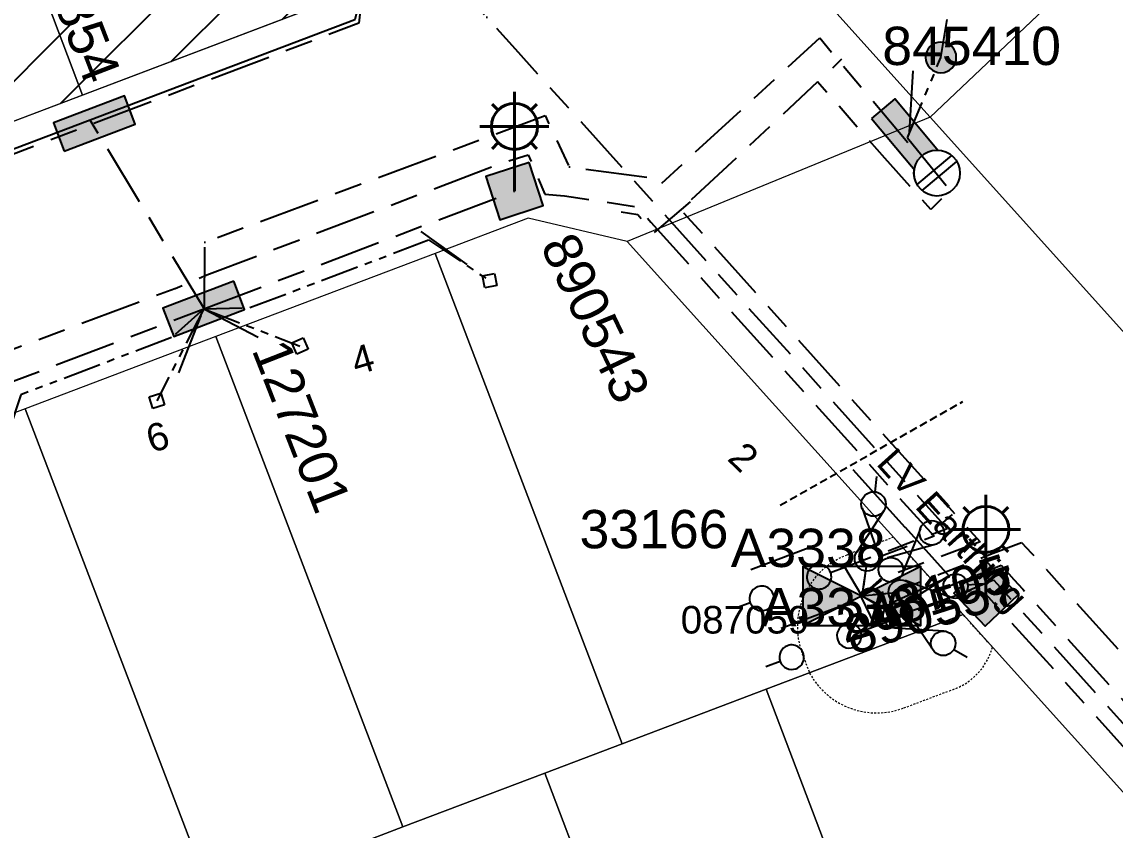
# Model space of a CAD drawing. Header units: metres. Extents: x 308667 to 309873, y 6270550 to 6271594.
# Drawn here: x 309552.7 to 309624, y 6271235 to 6271287.7 of the extents above; entities that cross this region are included whole.
import ezdxf
from ezdxf.enums import TextEntityAlignment as Align

# ---------------------------------------------------------------- set-up
doc = ezdxf.new("R2010")
doc.units = ezdxf.units.M
for name, pattern in [('Cable Exist UG', [8.2, 4, -1.2, 1.8, -1.2]), ('DASHED', [0.75, 0.5, -0.25]), ('HIDDEN2', [0.1875, 0.125, -0.0625]), ('PHANTOMX2', [5, 2.5, -0.5, 0.5, -0.5, 0.5, -0.5])]:
    doc.linetypes.add(name, pattern=pattern)
doc.layers.get('0').update_dxf_attribs({"color": 6})
for name, color, linetype, lineweight in [('_User Miscellaneous1', 41, 'Continuous', 13), ('Cadastre Developer_SP_NEW', 54, 'Continuous', 15), ('Cadastre Land Parcels_SP_EXT', 96, 'Continuous', 15), ('Cadastre Other Property_SP_EXT', 96, 'DASHED', 15), ('Cadastre Roads_SP_EXT', 54, 'Continuous', 15), ('Mains_HV_EXT', 11, 'Continuous', 25), ('Mains_LV_EXT', 161, 'Continuous', 25), ('Mains_LV_SL_EXT', 141, 'Continuous', 25)]:
    doc.layers.add(name, color=color, linetype=linetype, lineweight=lineweight)
for name, color, linetype in [('Equip_HV_EXT', 7, 'Continuous'), ('Equip_LV_EXT', 7, 'Continuous'), ('Equip_SP_SL_EXT', 7, 'Continuous'), ('Mains_LV_New_T84', 2, 'Cable x'), ('Notes', 7, 'Continuous'), ('Services_SP_EXT', 42, 'PHANTOMX2'), ('Sub_SP_EXT', 7, 'Continuous'), ('SupportsOH_SP_TR_HV_LV_SL_EXT', 7, 'Continuous'), ('SupportsUG_SP_LV_EXT', 7, 'Continuous'), ('SupportsUG_SP_LV_SL_EXT', 7, 'Continuous'), ('Trench_SP_EXT', 7, 'Continuous'), ('UG_Details_SP_MISC', 7, 'Continuous')]:
    doc.layers.add(name, color=color, linetype=linetype)
doc.layers.add('UNKNOWN_FEATURES', color=1, linetype='DASHED', plot=False)
doc.styles.add('COLUMN_LABEL', font='arial.ttf')
doc.styles.add('iecARIAL', font='arial.ttf', dxfattribs={"height": 2})
doc.styles.add('POLE_LABEL', font='arial.ttf', dxfattribs={"height": 2})
doc.styles.get("Standard").update_dxf_attribs({"font": 'arial.ttf'})
doc.styles.add('SWITCH_LABEL', font='arial.ttf', dxfattribs={"height": 2.5})
doc.linetypes.add('Cable E UG', pattern='A,6,-0.5,["E",Standard,S=1.7,R=0,X=0.5,Y=-1],-2.9', length=9.4)
doc.linetypes.add('Cable x', pattern='A,5,-0.25,["x",Standard,S=2,R=0,X=0,Y=-0.8],-1.5', length=6.75)

# ---------------------------------------------------------------- blocks, each defined once
blk = doc.blocks.new('SUB_PADMOUNT_EXT')
for points in [[(0, 0), (-3.84, 1.92), (-3.84, -1.92)], [(0, 0), (3.84, 1.92), (3.84, -1.92)]]:
    blk.add_hatch(color=256).paths.add_polyline_path(points)
for p, q in [((3.84, 1.92), (-3.84, -1.92)), ((-3.84, 1.92), (3.84, -1.92))]:
    blk.add_line(p, q)
blk.add_lwpolyline([(-3.84, -1.92), (3.84, -1.92), (3.84, 1.92), (-3.84, 1.92)], close=True)
for tag, height, flags, p in [('ASSET_NUM', 2.5, 8, (2, 2)), ('STREET_CODE', 0.2, 9, (1.5, 0)), ('OPERATING_VOLTAGE', 0.2, 9, (1.5, -0.6)), ('ORIENTATION', 0.2, 9, (1.5, -0.8)), ('CONSTRUCTED_VOLTAGE', 0.2, 9, (1.5, -0.2)), ('NO_PHASES', 0.2, 9, (1.5, -0.4)), ('OWNED_BY', 0.2, 9, (1.5, -1)), ('OPERATED_BY', 0.2, 9, (1.5, -1.2)), ('MAINTAINED_BY', 0.2, 9, (1.5, -1.4)), ('SECONDARY_VOLTAGE', 0.2, 9, (1.5, -1.6)), ('STATE', 0.2, 9, (1.5, -1.8)), ('SUBSTATION_TYPE', 0.2, 9, (1.5, -2.2)), ('PARENT', 0.2, 9, (1.5, -2)), ('USAGE', 0.2, 9, (1.5, -2.4)), ('LEGEND', 0.2, 9, (1.5, -2.6)), ('LOCATION', 0.2, 9, (1.5, -2.8)), ('Z', 0.2, 1, (1.5, -3.6)), ('STREETNAME', 0.2, 9, (1.5, -3)), ('SUBURB', 0.2, 9, (1.5, -3.2)), ('NOTES', 0.2, 9, (1.5, -3.4))]:
    blk.add_attdef(tag, text='', height=height, dxfattribs=dict(flags=flags)).set_placement(p, align=Align.MIDDLE_LEFT)
blk = doc.blocks.new('COLUMN_EXT')
blk.add_hatch(color=256).paths.add_polyline_path([(-1.485, 1.485), (-1.485, -1.485), (1.485, -1.485), (1.485, 1.485)])
blk.add_lwpolyline([(-1.485, -1.485), (1.485, -1.485), (1.485, 1.485), (-1.485, 1.485)], close=True)
for tag, height, style, flags, p in [('ASSET_NUM', 2.5, 'COLUMN_LABEL', 8, (2, 2)), ('STRUCTURE_PLANT_NUMBER', 0.2, 'POLE_LABEL', 9, (1.813, 0.031)), ('STREET_CODE', 0.2, 'COLUMN_LABEL', 9, (1.813, -0.2))]:
    blk.add_attdef(tag, text='', height=height, dxfattribs=dict(style=style, flags=flags)).set_placement(p, align=Align.MIDDLE_LEFT)
at = {"flags": 9}
for tag, p in [('OWNED_BY', (1.813, -0.6)), ('STATE', (1.813, -0.8)), ('COLUMN_TYPE', (1.813, -0.4)), ('USAGE', (1.813, -1)), ('LEGEND', (1.813, -1.2)), ('LOCATION', (1.813, -1.4)), ('STREETNAME', (1.813, -1.6)), ('SUBURB', (1.813, -1.8)), ('NOTES', (1.813, -2))]:
    blk.add_attdef(tag, text='', height=0.2, dxfattribs=at).set_placement(p, align=Align.MIDDLE_LEFT)
at = {"flags": 1}
blk.add_attdef('Z', (1.813, -2.351), '', height=0.2, dxfattribs=at)
blk = doc.blocks.new('PILLAR_EXT')
blk.add_hatch(color=256).paths.add_polyline_path([(-2.475, 0.99), (-2.475, -0.99), (2.475, -0.99), (2.475, 0.99)])
blk.add_lwpolyline([(-2.475, -0.99), (2.475, -0.99), (2.475, 0.99), (-2.475, 0.99)], close=True)
at = {"style": 'iecARIAL', "flags": 8}
blk.add_attdef('ASSET_NUM', (1.5, 3.5), '', height=2.5, dxfattribs=at)
for tag, p, flags in [('OWNED_BY', (0, -0.2), 9), ('STATE', (0, -0.4), 9), ('SUPPORT_TYPE', (0, -0.6), 9), ('USAGE', (0, -0.8), 9), ('LEGEND', (0, -1), 9), ('LOCATION', (0, -1.2), 9), ('NOTES', (0, -1.4), 9), ('PARENT', (0, -1.6), 9), ('STREETNAME', (0, -1.8), 9), ('SUBURB', (0, -2), 1)]:
    blk.add_attdef(tag, p, '', height=0.2, dxfattribs=dict(flags=flags))
blk = doc.blocks.new('SL_LANTERN_EXT')
at = {"lineweight": 40}
for p, q in [((0, 1.968), (0, 6.468)), ((-1.459, 5.676), (-1.061, 5.278)), ((1.458, 5.676), (1.06, 5.278)), ((-2.25, 4.218), (2.25, 4.218)), ((-1.459, 2.759), (-1.061, 3.157)), ((1.458, 2.759), (1.06, 3.157)), ((0, 0), (0, 2.721))]:
    blk.add_line(p, q, dxfattribs=at)
blk.add_circle((0, 4.218), 1.5, dxfattribs=at)
at = {"style": 'iecARIAL', "flags": 8}
blk.add_attdef('ASSET_NUM', (1.5, 1.5), '', height=2.5, dxfattribs=at)
for tag, p, height, flags in [('CONSTRUCTED_VOLTAGE', (0.981, -0.653), 0.2, 9), ('CONTROL_TYPE', (0.981, -0.853), 0.2, 9), ('LANTERN_PURPOSE', (0.981, -1.053), 0.2, 9), ('LANTERN_TYPE', (0.981, -1.253), 0.2, 9), ('NO_PHASES', (0.981, -1.453), 0.2, 9), ('LNUMBER', (2.181, -3.253), 2.5, 8), ('OPERATING_VOLTAGE', (0.981, -1.653), 0.2, 9), ('ORIENTATION', (0.981, -1.853), 0.2, 9), ('OWNED_BY', (0.981, -2.053), 0.2, 9), ('STATE', (0.981, -2.253), 0.2, 9), ('CEXIST', (0.981, -2.653), 0.2, 9), ('CNEW', (0.981, -2.853), 0.2, 9), ('CNUMBER', (0.981, -3.053), 0.2, 9), ('USAGE', (0.981, -2.453), 0.2, 9), ('CREMOVE', (0.981, -3.253), 0.2, 9), ('CREPLACE', (0.981, -3.453), 0.2, 9), ('LKINGHEIGHT', (0.981, -3.653), 0.2, 9), ('LBRACKET', (0.981, -3.853), 0.2, 9), ('LBRACKETVOCAB', (0.981, -4.053), 0.2, 9), ('LCATEGORY', (0.981, -4.253), 0.2, 9), ('LCHARGE1', (0.981, -4.453), 0.2, 9), ('LCHARGE1PERCENT', (0.981, -4.653), 0.2, 9), ('LCHARGE2', (0.981, -4.853), 0.2, 9), ('LCHARGE2PERCENT', (0.981, -5.053), 0.2, 9), ('LCHARGE3', (0.981, -5.253), 0.2, 9), ('LCHARGE3PERCENT', (0.981, -5.453), 0.2, 9), ('LEXIST', (0.981, -5.653), 0.2, 9), ('LLAMP', (0.981, -5.853), 0.2, 9), ('LLAMPVOCAB', (0.981, -6.053), 0.2, 9), ('LMAST', (0.981, -6.253), 0.2, 9), ('LMASTVOCAB', (0.981, -6.453), 0.2, 9), ('LNEW', (0.981, -6.653), 0.2, 9), ('LANTNUMBER', (0.981, -6.853), 0.2, 9), ('LOUTREACH', (0.981, -7.253), 0.2, 9), ('LOUTREACHVOCAB', (0.981, -7.453), 0.2, 9), ('LRATECODE', (0.981, -7.653), 0.2, 9), ('LREMOVE', (0.981, -7.853), 0.2, 9), ('LREPLACE', (0.981, -8.053), 0.2, 9), ('LTYPE', (0.981, -8.253), 0.2, 9), ('LTYPEVOCAB', (0.981, -8.453), 0.2, 9), ('LEGEND', (0.981, -8.653), 0.2, 9), ('STREETNAME', (0.981, -9.253), 0.2, 9), ('SUBURB', (0.981, -9.453), 0.2, 1), ('LOCATION', (0.981, -8.853), 0.2, 9), ('NOTES', (0.981, -9.053), 0.2, 9)]:
    blk.add_attdef(tag, p, '', height=height, dxfattribs=dict(flags=flags))
blk = doc.blocks.new('CCP_EXT')
at = {"flags": 9}
for tag, p in [('USAGE', (0, -1.2)), ('LEGEND', (0, -1.4)), ('STATE', (0, -1.8)), ('LIFE_SUPPORT', (0, -1.6)), ('NOTES', (0, -2))]:
    blk.add_attdef(tag, text='', height=0.2, dxfattribs=at).set_placement(p, align=Align.MIDDLE_LEFT)
blk.add_wipeout([(0, 0.566), (0.566, 0), (0, -0.566), (-0.566, 0)])
blk.add_lwpolyline([(-0.566, 0), (0, 0.566), (0.566, 0), (0, -0.566), (-0.566, 0)])
at = {"flags": 1}
blk.add_attdef('Z', (0, 0), '', height=0.2, dxfattribs=at)
at = {"flags": 9}
for tag, p in [('CCP_TYPE', (0, 0)), ('OPERATING_VOLTAGE', (0, -0.6)), ('ORIENTATION', (0, -0.8)), ('CONSTRUCTED_VOLTAGE', (0, -0.2)), ('NO_PHASES', (0, -0.4)), ('OWNED_BY', (0, -1))]:
    blk.add_attdef(tag, text='', height=0.2, dxfattribs=at).set_placement(p, align=Align.MIDDLE_LEFT)
blk = doc.blocks.new('POLE_EXT')
blk.add_hatch(color=256).paths.add_polyline_path([(-1, 0, 1), (1, 0, 1)])
blk.add_lwpolyline([(-1, 0, 1), (1, 0, 1)], format="xyb", close=True)
at = {"flags": 8}
blk.add_attdef('pNumber', text='', height=2, dxfattribs=at).set_placement((3, 2.5), align=Align.MIDDLE_CENTER)
at = {"style": 'POLE_LABEL', "flags": 9}
for tag, p in [('STRUCTURE_PLANT_NUMBER', (1.355, 0.028)), ('STREET_CODE', (1.355, -0.2))]:
    blk.add_attdef(tag, text='', height=0.2, dxfattribs=at).set_placement(p, align=Align.MIDDLE_LEFT)
at = {"flags": 9}
for tag, p in [('OWNED_BY', (1.355, -0.4)), ('SPECIAL_USE', (1.355, -0.8)), ('PARENT', (1.355, -0.6)), ('cLV', (1.355, -1.4)), ('STATE', (1.355, -1)), ('USAGE', (1.355, -1.2)), ('cHV', (1.355, -2)), ('hDepth', (1.355, -1.6)), ('hDia', (1.355, -1.8)), ('LBRACKET', (1.355, -2.2)), ('LExisting', (1.355, -2.4)), ('LANTNUMBER', (1.355, -2.6)), ('LOther', (1.355, -2.8)), ('cLinedev', (1.355, -3.4)), ('LRemove', (1.355, -3)), ('LEGEND', (1.355, -3.2)), ('LOCATION', (1.355, -3.6)), ('pExisting', (1.355, -3.8)), ('PFNUMBER', (1.355, -4)), ('NEWPFNUMBER', (1.355, -4.2)), ('pFooting', (1.355, -4.4)), ('pNew', (1.355, -4.6)), ('pRelocate', (1.355, -5)), ('pRemove', (1.355, -5.2)), ('pReplace', (1.355, -5.4)), ('pStay', (1.355, -5.6)), ('pType', (1.355, -5.8)), ('cspan', (1.355, -6)), ('STREETNAME', (1.355, -6.2)), ('SUBURB', (1.355, -6.4)), ('OPERATED_BY', (1.355, -7.014)), ('NOTES', (1.355, -6.6)), ('MAINTAINED_BY', (1.355, -6.814))]:
    blk.add_attdef(tag, text='', height=0.2, dxfattribs=at).set_placement(p, align=Align.MIDDLE_LEFT)
at = {"flags": 1}
blk.add_attdef('Z', (1.355, -7.328), '', height=0.2, dxfattribs=at)
blk = doc.blocks.new('LV_UG_DFUSE_CLOSED_EXT')
for points in [[(5.04, 0.726), (2.156, -0.717)], [(5.049, -0.707), (2.156, 0.717)], [(1, 0), (0, 0)], [(6.2, 0.013), (7.2, 0.013)]]:
    blk.add_lwpolyline(points)
for centre in [(1.8, 0), (5.4, 0.011)]:
    blk.add_circle(centre, 0.8)
at = {"flags": 9}
for tag, p in [('ACTUAL_STATUS', (0, 0)), ('OPERATING_VOLTAGE', (0, -0.6)), ('ORIENTATION', (0, -0.8)), ('CONSTRUCTED_VOLTAGE', (0, -0.2)), ('NO_PHASES', (0, -0.4)), ('STATE', (0, -1)), ('SWITCH_TYPE', (0, -1.2)), ('USAGE', (0, -1.4)), ('NOTES', (0, -1.6))]:
    blk.add_attdef(tag, text='', height=0.2, dxfattribs=at).set_placement(p, align=Align.MIDDLE_LEFT)
at = {"flags": 1}
blk.add_attdef('Z', (0, 0), '', height=0.2, dxfattribs=at)
blk = doc.blocks.new('LV_UG_LINKS_CLOSED_EXT')
blk.add_wipeout([(-1.056, 1.057), (-1.18, 0.916), (-1.286, 0.761), (-1.371, 0.594), (-1.435, 0.417), (-1.476, 0.234), (-1.493, 0.047), (-1.487, -0.14), (-1.458, -0.326), (-1.406, -0.506), (-1.331, -0.678), (-1.236, -0.839), (-1.121, -0.988), (-0.988, -1.12), (-0.84, -1.235), (-0.679, -1.331), (-0.506, -1.406), (-0.326, -1.458), (-0.141, -1.487), (0.047, -1.493), (0.233, -1.476), (0.416, -1.435), (0.593, -1.371), (0.76, -1.286), (0.915, -1.181), (1.056, -1.057), (1.18, -0.916), (1.286, -0.761), (1.371, -0.594), (1.435, -0.417), (1.476, -0.234), (1.493, -0.047), (1.487, 0.14), (1.458, 0.326), (1.406, 0.506), (1.331, 0.678), (1.236, 0.839), (1.121, 0.988), (0.988, 1.12), (0.84, 1.235), (0.679, 1.331), (0.506, 1.406), (0.326, 1.458), (0.141, 1.487), (-0.047, 1.493), (-0.233, 1.476), (-0.416, 1.435), (-0.593, 1.371), (-0.76, 1.286), (-0.915, 1.181)])
for p, q in [((-0.25, -1.479), (-0.25, 1.479)), ((0.25, -1.479), (0.25, 1.479))]:
    blk.add_line(p, q)
blk.add_circle((0, 0), 1.5)
at = {"flags": 9}
for tag, p in [('ACTUAL_STATUS', (0, 0)), ('OPERATING_VOLTAGE', (0, -0.6)), ('ORIENTATION', (0, -0.8)), ('CONSTRUCTED_VOLTAGE', (0, -0.2)), ('NO_PHASES', (0, -0.4)), ('STATE', (0, -1)), ('SWITCH_TYPE', (0, -1.2)), ('USAGE', (0, -1.4)), ('NOTES', (0, -1.6))]:
    blk.add_attdef(tag, text='', height=0.2, dxfattribs=at).set_placement(p, align=Align.MIDDLE_LEFT)
at = {"flags": 1}
blk.add_attdef('Z', (0, 0), '', height=0.2, dxfattribs=at)
blk = doc.blocks.new('SWG_HOLEC_SU_EXT')
blk.add_line((1.8, -2), (5.8, -2))
for points in [[(1.8, -0.8, 1), (1.8, 0.8, 1)], [(5.8, -0.8, 1), (5.8, 0.8, 1)]]:
    blk.add_lwpolyline(points, format="xyb", close=True)
for points in [[(1, 0), (0, 0)], [(6.6, 0), (7.6, 0)]]:
    blk.add_lwpolyline(points)
at = {"style": 'SWITCH_LABEL', "flags": 8}
blk.add_attdef('ASSET_NUM', text='', height=2.5, rotation=179.95437, dxfattribs=at).set_placement((-2.4, 0), align=Align.MIDDLE_LEFT)
at = {"flags": 1}
blk.add_attdef('Z', (0, 0), '', height=0.2, dxfattribs=at)
at = {"flags": 9}
for tag, p in [('ACTUAL_STATUS', (0, -0.4)), ('CONSTRUCTED_VOLTAGE', (0, -0.6)), ('NO_PHASES', (0, -0.8)), ('OPERATING_VOLTAGE', (0, -1)), ('ORIENTATION', (0, -1.2)), ('OWNED_BY', (0, -1.4)), ('STATE', (0, -1.8)), ('SWITCH_TYPE', (0, -2)), ('USAGE', (0, -2.2)), ('PARENT', (0, -1.6)), ('STREETNAME', (0, -2.6)), ('SUBURB', (0, -2.8)), ('LOCATION', (0, -2.4)), ('NOTES', (0, -3))]:
    blk.add_attdef(tag, text='', height=0.2, dxfattribs=at).set_placement(p, align=Align.MIDDLE_LEFT)
at = {"style": 'SWITCH_LABEL', "flags": 9}
blk.add_attdef('STREET_CODE', text='', height=0.2, dxfattribs=at).set_placement((0, -0.2), align=Align.MIDDLE_LEFT)

msp = doc.modelspace()

# ---------------------------------------------------------------- hatches: boundary and pattern name
at = {"layer": 'Notes'}
h = msp.add_hatch(dxfattribs=at)
h.set_pattern_fill('ANSI31', color=256)
h.paths.add_polyline_path([(309443.823, 6271322.526), (309432.133, 6271318.099), (309446.855, 6271279.201), (309458.543, 6271283.633)], flags=16)
h.paths.add_polyline_path([(309481.919, 6271292.496), (309493.609, 6271296.92), (309505.3, 6271301.345), (309505.295, 6271301.359), (309516.991, 6271305.769), (309528.671, 6271310.222), (309551.302, 6271318.803), (309560.982, 6271308.051), (309574.081, 6271293.501), (309573.017, 6271289.11), (309556.695, 6271282.922), (309541.223, 6271277.057), (309530.404, 6271272.955), (309530.32, 6271270.784), (309574.712, 6271287.614), (309575.568, 6271294.838), (309562.286, 6271308.768), (309541.793, 6271332.345), (309525.158, 6271350.837), (309517.484, 6271352.75), (309513.556, 6271353.32), (309511.727, 6271355.488), (309508.773, 6271358.987), (309505.187, 6271358.987), (309503.044, 6271361.97), (309503.011, 6271361.957), (309502.589, 6271359.756), (309505.248, 6271357.293), (309508.349, 6271353.852), (309512.568, 6271350.792), (309506.377, 6271348.347), (309443.097, 6271324.443), (309442.964, 6271322.254), (309432.117, 6271318.142), (309446.855, 6271279.201), (309459.405, 6271246.039), (309448.405, 6271241.876), (309448.298, 6271239.979), (309494.93, 6271257.368), (309495.179, 6271257.462), (309495.656, 6271259.795), (309494.465, 6271259.345)])
h.paths.add_polyline_path([(309482.78, 6271254.906), (309471.112, 6271250.477), (309471.112, 6271250.477), (309459.495, 6271246.073), (309446.924, 6271279.227), (309458.545, 6271283.625), (309458.54, 6271283.64), (309470.231, 6271288.064)], flags=16)
h.paths.add_polyline_path([(309458.545, 6271283.625), (309446.924, 6271279.227), (309459.495, 6271246.073), (309471.093, 6271250.47)], flags=0)
h.paths.add_polyline_path([(309470.231, 6271288.064), (309458.54, 6271283.64), (309458.543, 6271283.633), (309471.112, 6271250.477), (309482.78, 6271254.906)], flags=16)
h.paths.add_polyline_path([(309528.671, 6271310.222), (309516.991, 6271305.769), (309529.616, 6271272.656), (309541.22, 6271277.064)], flags=16)
h.paths.add_polyline_path([(309548.904, 6271303.469), (309533.446, 6271297.605), (309541.223, 6271277.057), (309556.694, 6271282.922)], flags=16)
h.paths.add_polyline_path([(309551.302, 6271318.803), (309528.671, 6271310.222), (309533.446, 6271297.605), (309560.982, 6271308.051)], flags=0)
h.paths.add_polyline_path([(309560.982, 6271308.051), (309548.904, 6271303.469), (309556.695, 6271282.922), (309573.017, 6271289.11), (309574.081, 6271293.501)], flags=16)
h.paths.add_polyline_path([(309551.302, 6271318.803), (309574.081, 6271293.501), (309573.017, 6271289.11), (309530.404, 6271272.955), (309530.32, 6271270.784), (309574.712, 6271287.614), (309575.568, 6271294.838), (309562.286, 6271308.768), (309541.793, 6271332.345), (309525.158, 6271350.837), (309517.484, 6271352.75), (309513.556, 6271353.32), (309511.727, 6271355.488), (309508.773, 6271358.987), (309505.187, 6271358.987), (309503.044, 6271361.97), (309503.011, 6271361.957), (309502.589, 6271359.756), (309505.248, 6271357.293), (309508.349, 6271353.852), (309512.568, 6271350.792), (309506.377, 6271348.347), (309443.097, 6271324.443), (309442.964, 6271322.254), (309443.805, 6271322.573), (309443.805, 6271322.573), (309458.54, 6271283.64)], flags=16)
h.paths.add_polyline_path([(309435.586, 6271309.211), (309439.664, 6271298.6), (309445.387, 6271300.8), (309441.309, 6271311.41)], flags=24)
h.paths.add_polyline_path([(309424.839, 6271305.134), (309428.916, 6271294.525), (309434.635, 6271296.723), (309430.558, 6271307.332)], flags=24)
h.paths.add_polyline_path([(309496.686, 6271292.037), (309500.763, 6271281.428), (309506.482, 6271283.626), (309502.405, 6271294.235)], flags=24)
h.paths.add_polyline_path([(309484.738, 6271287.507), (309488.816, 6271276.898), (309494.535, 6271279.096), (309490.457, 6271289.705)], flags=24)
h.paths.add_polyline_path([(309443.863, 6271322.662), (309448.497, 6271310.591), (309452.071, 6271311.963), (309447.438, 6271324.035)], flags=8)
h.paths.add_polyline_path([(309510.959, 6271343.211), (309523.07, 6271347.741), (309521.728, 6271351.328), (309509.617, 6271346.798)], flags=8)
h.paths.add_polyline_path([(309538.218, 6271313.797), (309550.208, 6271318.641), (309548.772, 6271322.194), (309536.782, 6271317.35)], flags=24)
h.paths.add_polyline_path([(309514.982, 6271339.277), (309526.702, 6271344.742), (309525.082, 6271348.215), (309513.363, 6271342.75)], flags=8)
h.paths.add_polyline_path([(309486.319, 6271270.24), (309490.953, 6271258.168), (309494.528, 6271259.54), (309489.894, 6271271.612)], flags=24)
h.paths.add_polyline_path([(309449.905, 6271274.299), (309453.982, 6271263.69), (309459.702, 6271265.888), (309455.624, 6271276.497)], flags=24)
h.paths.add_polyline_path([(309462.346, 6271279.016), (309466.423, 6271268.407), (309472.142, 6271270.605), (309468.065, 6271281.214)], flags=8)
h.paths.add_polyline_path([(309473.6, 6271283.283), (309477.677, 6271272.674), (309483.396, 6271274.872), (309479.319, 6271285.481)], flags=24)
h.paths.add_polyline_path([(309524.085, 6271335.231), (309526.559, 6271332.479), (309528.575, 6271334.291), (309526.101, 6271337.044)], flags=8)
h.paths.add_polyline_path([(309441.66, 6271255.717), (309446.294, 6271243.645), (309449.869, 6271245.017), (309445.235, 6271257.089)], flags=24)
h.paths.add_polyline_path([(309426.946, 6271265.576), (309431.011, 6271254.999), (309436.634, 6271257.16), (309432.569, 6271267.738)], flags=24)
h.paths.add_polyline_path([(309438.545, 6271269.974), (309442.61, 6271259.397), (309448.233, 6271261.558), (309444.168, 6271272.135)], flags=24)
h.paths.add_polyline_path([(309520.491, 6271301.063), (309524.568, 6271290.454), (309530.287, 6271292.651), (309526.21, 6271303.261)], flags=8)
h.paths.add_polyline_path([(309541.529, 6271294.963), (309545.607, 6271284.352), (309551.33, 6271286.552), (309547.252, 6271297.162)], flags=8)
h.paths.add_polyline_path([(309548.251, 6271302.845), (309560.24, 6271307.689), (309558.805, 6271311.242), (309546.815, 6271306.398)], flags=8)
h.paths.add_polyline_path([(309534.902, 6271311.133), (309538.979, 6271300.523), (309544.698, 6271302.721), (309540.621, 6271313.331)], flags=8)
h.paths.add_polyline_path([(309562.152, 6271286.908), (309574.142, 6271291.752), (309572.707, 6271295.305), (309560.717, 6271290.46)], flags=24)
h.paths.add_polyline_path([(309551.872, 6271294.731), (309556.506, 6271282.659), (309560.081, 6271284.032), (309555.447, 6271296.103)], flags=24)
h.paths.add_polyline_path([(309555.919, 6271300.485), (309559.997, 6271289.876), (309565.716, 6271292.074), (309561.638, 6271302.683)], flags=8)
h.paths.add_polyline_path([(309557.529, 6271298.005), (309560.016, 6271295.244), (309562.065, 6271297.089), (309559.578, 6271299.85)], flags=8)

# ---------------------------------------------------------------- linework, layer by layer
at = {"layer": '_User Miscellaneous1', "color": 1, "flags": 128}
for points in [[(309574.081, 6271293.501), (309573.017, 6271289.11), (309556.695, 6271282.922), (309548.904, 6271303.469), (309560.982, 6271308.051), (309574.081, 6271293.5)], [(309556.695, 6271282.922), (309541.223, 6271277.057), (309533.446, 6271297.605), (309548.904, 6271303.469), (309556.694, 6271282.922)]]:
    msp.add_lwpolyline(points, dxfattribs=at)
at = {"layer": 'Cadastre Land Parcels_SP_EXT', "linetype": 'Continuous'}
for points in [[(309832.394, 6271490.34), (309804.686, 6271520.653), (309542.419, 6271358.774), (309611.989, 6271281.482), (309832.394, 6271490.34)], [(309767.32, 6271341.109), (309724.764, 6271388.349), (309611.989, 6271281.482), (309657.037, 6271231.428), (309767.32, 6271341.109)], [(309601.287, 6271244.168), (309614.13, 6271249.038), (309592.209, 6271273.371), (309585.77, 6271274.901), (309579.701, 6271272.601), (309591.902, 6271240.609), (309601.287, 6271244.168)], [(309586.849, 6271238.693), (309591.902, 6271240.609), (309579.701, 6271272.601), (309565.393, 6271267.18), (309577.598, 6271235.185), (309586.849, 6271238.693)], [(309574.303, 6271233.936), (309577.598, 6271235.185), (309565.393, 6271267.18), (309552.956, 6271262.47), (309565.164, 6271230.471), (309574.303, 6271233.936)], [(309561.743, 6271229.174), (309565.164, 6271230.471), (309552.956, 6271262.47), (309540.517, 6271257.757), (309552.7, 6271225.744), (309561.743, 6271229.174)], [(309634.076, 6271221.322), (309635.133, 6271225.721), (309614.13, 6271249.038), (309601.287, 6271244.168), (309613.019, 6271213.266), (309634.076, 6271221.322)], [(309613.019, 6271213.266), (309601.287, 6271244.168), (309591.902, 6271240.609), (309586.849, 6271238.693), (309598.583, 6271207.743), (309613.019, 6271213.266)], [(309598.583, 6271207.743), (309586.849, 6271238.693), (309577.598, 6271235.185), (309574.303, 6271233.936), (309586.03, 6271202.941), (309598.583, 6271207.743)]]:
    msp.add_lwpolyline(points, close=True, dxfattribs=at)
at = {"layer": 'Cadastre Other Property_SP_EXT', "linetype": 'HIDDEN2'}
msp.add_lwpolyline([(309609.587, 6271254.081), (309606.542, 6271252.926), (309606.542, 6271252.926, 0.41255), (309603.64, 6271246.479), (309603.64, 6271246.479), (309604.118, 6271245.217), (309604.118, 6271245.217, 0.374348), (309610.269, 6271242.951), (309610.269, 6271242.951), (309613.234, 6271244.075), (309613.234, 6271244.075, 0.263007), (309616.043, 6271246.914), (309616.043, 6271246.914), (309609.587, 6271254.081)], format="xyb", close=True, dxfattribs=at)
at = {"layer": 'Cadastre Roads_SP_EXT', "linetype": 'Continuous'}
msp.add_lwpolyline([(309657.037, 6271231.428), (309611.989, 6271281.482), (309592.209, 6271273.371), (309614.13, 6271249.038), (309635.133, 6271225.721), (309657.037, 6271231.428)], close=True, dxfattribs=at)
at = {"layer": 'Mains_HV_EXT', "linetype": 'Cable E UG', "flags": 128}
for points in [[(309610.373, 6271254.742), (309610.35, 6271254.728), (309610.35, 6271254.728), (309606.96, 6271258.491)], [(309609.444, 6271249.796), (309613.245, 6271251.515), (309613.245, 6271251.515), (309610.367, 6271254.71)]]:
    msp.add_lwpolyline(points, dxfattribs=at)
at = {"layer": 'Mains_HV_EXT', "linetype": 'Cable Exist UG', "flags": 128}
msp.add_lwpolyline([(309607.44, 6271250.265), (309608.389, 6271248.279), (309613.031, 6271250.006), (309616.102, 6271251.317), (309616.102, 6271251.317), (309616.359, 6271251.046), (309624.325, 6271242.202), (309624.325, 6271242.202), (309647.778, 6271216.166), (309649.08, 6271214.72), (309649.08, 6271214.72), (309657.415, 6271205.465), (309658.254, 6271206.243)], dxfattribs=at)
at = {"layer": 'Mains_LV_EXT', "linetype": 'Cable Exist UG', "flags": 128}
for points in [[(309607.524, 6271250.254), (309609.515, 6271250.456), (309609.515, 6271250.456), (309615.925, 6271252.976), (309617.944, 6271253.732), (309617.944, 6271253.732), (309618.588, 6271253.054), (309619.512, 6271252.028), (309619.512, 6271252.028), (309639.437, 6271229.908), (309648.233, 6271238.22), (309648.233, 6271238.22), (309655.55, 6271230.09)], [(309607.524, 6271250.254), (309609.191, 6271249.292), (309609.191, 6271249.292), (309616.615, 6271252.257), (309617.442, 6271251.338), (309618.026, 6271250.689), (309637.951, 6271228.569), (309639.46, 6271226.938), (309639.001, 6271225.045), (309639.001, 6271225.045), (309638.871, 6271224.554), (309637.362, 6271218.279), (309617.881, 6271210.836), (309614.288, 6271209.462), (309594.873, 6271202.046), (309594.873, 6271202.046), (309574.794, 6271194.376), (309572.863, 6271193.589), (309572.015, 6271195.456), (309572.015, 6271195.456), (309547.215, 6271185.983)]]:
    msp.add_lwpolyline(points, dxfattribs=at)
at = {"layer": 'Mains_LV_New_T84', "color": 2, "linetype": 'Cable Exist UG', "flags": 128}
msp.add_lwpolyline([(309564.655, 6271268.956), (309557.197, 6271281.294)], dxfattribs=at)
at = {"layer": 'Mains_LV_SL_EXT', "linetype": 'Cable Exist UG'}
msp.add_lwpolyline([(309636.479, 6271227.215), (309615.616, 6271250.377)], dxfattribs=at)
at = {"layer": 'Services_SP_EXT'}
msp.add_lwpolyline([(309612.687, 6271285.387), (309615.02, 6271299.571)], dxfattribs=at)
at = {"layer": 'Trench_SP_EXT', "linetype": 'Cable Exist UG'}
for points in [[(309605.641, 6271284.712), (309606.23, 6271285.284)], [(309610.856, 6271284.51), (309610.587, 6271280.254)], [(309596.322, 6271275.953), (309593.97, 6271273.956)], [(309591.833, 6271275.308), (309592.907, 6271275.137), (309593.138, 6271274.88)], [(309581.787, 6271271.886), (309578.783, 6271274.036)], [(309562.985, 6271264.818), (309564.602, 6271268.977), (309568.875, 6271266.774)], [(309610.873, 6271249.322), (309614.898, 6271250.725)]]:
    msp.add_lwpolyline(points, dxfattribs=at)
at = {"layer": 'UNKNOWN_FEATURES'}
msp.add_lwpolyline([(309602.197, 6271256.178), (309614.108, 6271262.932)], dxfattribs=at)

# ---------------------------------------------------------------- block references
at = {"layer": 'Equip_HV_EXT'}
ref = msp.add_blockref('SWG_HOLEC_SU_EXT', (309606.423, 6271252.142), dxfattribs=dict(at, rotation=200.6589102024553))
ref.add_attrib('ASSET_NUM', 'A3338', dxfattribs={"layer": '0', "height": 2.5, "style": 'SWITCH_LABEL'}).set_placement((309604.024, 6271253.392), align=Align.MIDDLE_CENTER)
ref = msp.add_blockref('SWG_HOLEC_SU_EXT', (309608.389, 6271248.279), dxfattribs=dict(at, rotation=200.3532290048398))
ref.add_attrib('ASSET_NUM', 'A3336', dxfattribs={"layer": '0', "height": 2.5, "style": 'SWITCH_LABEL'}).set_placement((309605.99, 6271249.529), align=Align.MIDDLE_CENTER)
at = {"layer": 'Equip_LV_EXT'}
for p, rotation in [((309607.639, 6271250.892), 82.96217363638586), ((309608.076, 6271250.761), 41.87762363468361), ((309608.27, 6271250.322), 5.877623721320308), ((309608.155, 6271249.866), 329.8776239496777)]:
    msp.add_blockref('LV_UG_DFUSE_CLOSED_EXT', p, dxfattribs=dict(at, rotation=rotation))
at = {"layer": 'Equip_SP_SL_EXT'}
msp.add_blockref('SL_LANTERN_EXT', (309584.871, 6271276.666), dxfattribs=at)
ref = msp.add_blockref('SL_LANTERN_EXT', (309615.616, 6271250.377), dxfattribs=at)
ref.add_attrib('ASSET_NUM', '248105', dxfattribs={"layer": '0', "height": 2.5, "rotation": 17.69311, "style": 'iecARIAL'}).set_placement((309617.116, 6271251.877), align=Align.MIDDLE_RIGHT)
at = {"layer": 'Sub_SP_EXT'}
ref = msp.add_blockref('SUB_PADMOUNT_EXT', (309607.524, 6271250.254), dxfattribs=at)
ref.add_attrib('ASSET_NUM', '33166', dxfattribs={"layer": '0', "height": 2.5}).set_placement((309598.826, 6271254.614), align=Align.MIDDLE_RIGHT)
at = {"layer": 'SupportsOH_SP_TR_HV_LV_SL_EXT'}
ref = msp.add_blockref('POLE_EXT', (309612.687, 6271285.387), dxfattribs=at)
ref.add_attrib('ASSET_NUM', '845410', dxfattribs={"layer": '0', "height": 2.5, "style": 'POLE_LABEL'}).set_placement((309614.687, 6271286.137), align=Align.MIDDLE_CENTER)
at = {"layer": 'SupportsUG_SP_LV_EXT'}
ref = msp.add_blockref('PILLAR_EXT', (309610.502, 6271280.144), dxfattribs=dict(at, rotation=309.8722735684094))
ref.add_attrib('ASSET_NUM', '127200', dxfattribs={"layer": '0', "height": 2.5, "rotation": 43.20678, "style": 'iecARIAL'}).set_placement((309615.777, 6271289.815), align=Align.MIDDLE_LEFT)
ref = msp.add_blockref('PILLAR_EXT', (309557.469, 6271281.077), dxfattribs=dict(at, rotation=20.76223880291498))
ref.add_attrib('ASSET_NUM', '145854', dxfattribs={"layer": '0', "height": 2.5, "rotation": 291}).set_placement((309553.903, 6271294.827), align=Align.MIDDLE_LEFT)
ref = msp.add_blockref('PILLAR_EXT', (309564.602, 6271268.977), dxfattribs=dict(at, rotation=200.9195565008286))
ref.add_attrib('ASSET_NUM', '127201', dxfattribs={"layer": '0', "height": 2.5, "rotation": 291.33738, "style": 'iecARIAL'}).set_placement((309568.875, 6271266.774), align=Align.MIDDLE_LEFT)
at = {"layer": 'SupportsUG_SP_LV_SL_EXT'}
ref = msp.add_blockref('COLUMN_EXT', (309584.871, 6271276.666), dxfattribs=dict(at, rotation=198.0564997128305))
ref.add_attrib('ASSET_NUM', '890543', dxfattribs={"layer": '0', "height": 2.5, "rotation": 295.52968, "style": 'COLUMN_LABEL'}).set_placement((309587.65, 6271273.647), align=Align.MIDDLE_LEFT)
ref = msp.add_blockref('COLUMN_EXT', (309615.616, 6271250.377), dxfattribs=dict(at, rotation=133.5478813246699))
ref.add_attrib('ASSET_NUM', '890557', dxfattribs={"layer": '0', "height": 2.5, "rotation": 17.69311, "style": 'COLUMN_LABEL'}).set_placement((309617.616, 6271251.127), align=Align.MIDDLE_RIGHT)

# ---------------------------------------------------------------- texts
at = {"layer": 'Cadastre Land Parcels_SP_EXT'}
for s, rotation, p in [('4', 16.58792, (309574.55, 6271264.64)), ('6', 16.58199, (309561.177, 6271259.574)), ('2', 315.99121, (309598.684, 6271259.159))]:
    msp.add_text(s, height=1.8, rotation=rotation, dxfattribs=at).set_placement(p)
at = {"layer": 'Cadastre Other Property_SP_EXT'}
msp.add_text('087059', height=1.8, dxfattribs=at).set_placement((309595.71, 6271247.804))
at = {"layer": 'Mains_HV_EXT'}
msp.add_text('LV Earthing', height=1.8, rotation=312.01446, dxfattribs=at).set_placement((309608.398, 6271258.857))

# ---------------------------------------------------------------- next in the draw order: block references
at = {"layer": 'Equip_LV_EXT', "rotation": 309.8722735684094}
msp.add_blockref('LV_UG_LINKS_CLOSED_EXT', (309612.425, 6271277.842), dxfattribs=at)
at = {"layer": 'Services_SP_EXT'}
for p, rotation in [((309583.258, 6271270.827), 146.3099324925199), ((309570.879, 6271266.559), 158.9195561642886), ((309561.538, 6271262.988), 62.91955631574195)]:
    msp.add_blockref('CCP_EXT', p, dxfattribs=dict(at, rotation=rotation))

# ---------------------------------------------------------------- next in the draw order: linework, layer by layer
at = {"layer": 'Cadastre Developer_SP_NEW'}
msp.add_lwpolyline([(309551.302, 6271318.803), (309458.54, 6271283.64), (309443.805, 6271322.573), (309329.157, 6271279.106), (309326.836, 6271273.948), (309338.707, 6271242.678), (309355.837, 6271211.014), (309361.48, 6271208.914), (309573.017, 6271289.11), (309574.081, 6271293.501), (309551.302, 6271318.803)], dxfattribs=at)
at = {"layer": 'Mains_HV_EXT', "linetype": 'Cable Exist UG', "flags": 128}
msp.add_lwpolyline([(309607.524, 6271250.254), (309606.423, 6271252.142), (309613.092, 6271254.66), (309613.092, 6271254.66), (309584.937, 6271285.926), (309583.063, 6271288.006), (309583.063, 6271288.006), (309553.515, 6271320.808), (309553.02, 6271321.358), (309553.02, 6271321.358), (309518.029, 6271360.237), (309510.588, 6271368.606), (309509.484, 6271361.223), (309481.213, 6271350.527), (309478.752, 6271356.971)], dxfattribs=at)
at = {"layer": 'Mains_LV_EXT', "linetype": 'Cable Exist UG', "flags": 128}
for points in [[(309564.656, 6271269.007), (309564.676, 6271273.333), (309564.676, 6271273.333), (309586.862, 6271281.596), (309588.448, 6271278.244), (309588.448, 6271278.244), (309593.702, 6271277.539), (309594.337, 6271277.054), (309604.777, 6271286.658), (309610.525, 6271279.838)], [(309610.502, 6271280.144), (309613.287, 6271276.711), (309612.02, 6271275.468), (309612.02, 6271275.468), (309609.016, 6271278.806), (309604.636, 6271283.788), (309595.716, 6271275.449), (309615.238, 6271253.791), (309609.014, 6271251.457), (309607.617, 6271250.322)], [(309512.99, 6271249.421), (309530.515, 6271256.045), (309530.515, 6271256.045), (309537.901, 6271258.847), (309537.242, 6271260.4), (309539.818, 6271261.713), (309539.818, 6271261.713), (309562.708, 6271270.317), (309562.744, 6271270.316), (309564.81, 6271271.195), (309564.81, 6271271.195), (309584.162, 6271278.536), (309585.762, 6271279.036), (309586.856, 6271276.471), (309588.126, 6271276.345), (309588.126, 6271276.345), (309592.92, 6271275.633), (309593.757, 6271274.641), (309593.757, 6271274.641), (309612.237, 6271254.146), (309607.85, 6271252.506), (309607.524, 6271250.254)]]:
    msp.add_lwpolyline(points, dxfattribs=at)
at = {"layer": 'Mains_LV_New_T84', "color": 2, "linetype": 'Cable Exist UG', "flags": 128}
msp.add_lwpolyline([(309562.286, 6271308.768), (309562.286, 6271308.768), (309575.568, 6271294.838), (309574.712, 6271287.614), (309530.011, 6271270.667), (309494.93, 6271257.368)], dxfattribs=at)
at = {"layer": 'Mains_LV_SL_EXT', "linetype": 'Cable Exist UG'}
for points in [[(309564.602, 6271268.977), (309584.871, 6271276.666)], [(309539.648, 6271259.51), (309564.602, 6271268.977)]]:
    msp.add_lwpolyline(points, dxfattribs=at)
at = {"layer": 'Services_SP_EXT'}
for points in [[(309610.502, 6271280.144), (309612.687, 6271285.387)], [(309564.602, 6271268.977), (309567.619, 6271269.061), (309567.619, 6271269.061), (309579.267, 6271273.476), (309583.167, 6271270.872)], [(309564.602, 6271268.977), (309562.503, 6271267.111), (309562.503, 6271267.111), (309552.67, 6271263.38), (309551.314, 6271259.19)], [(309564.602, 6271268.977), (309561.538, 6271262.988)], [(309564.602, 6271268.977), (309570.879, 6271266.559)]]:
    msp.add_lwpolyline(points, dxfattribs=at)
at = {"layer": 'UG_Details_SP_MISC', "color": 7, "flags": 128}
msp.add_lwpolyline([(309575.789, 6271293.334), (309574.458, 6271287.838), (309361.486, 6271207.098)], dxfattribs=at)

doc.saveas('drawing.dxf')
